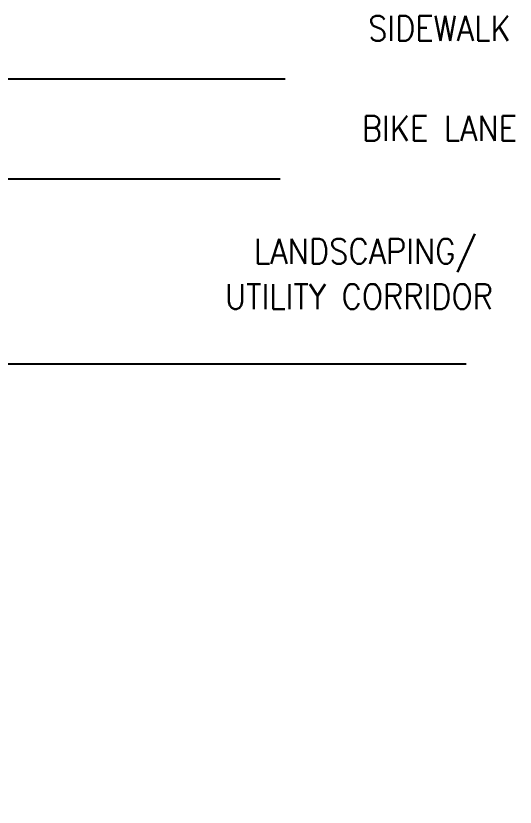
# Model space of a CAD drawing. Header units: feet. Extents: x 50754 to 76410, y 49660 to 67674.
# Drawn here: x 70395 to 70821, y 53014 to 53689 of the extents above; entities that cross this region are included whole.
import ezdxf
from ezdxf.enums import TextEntityAlignment as Align

# ---------------------------------------------------------------- set-up
doc = ezdxf.new("R2010")
doc.units = ezdxf.units.FT
doc.linetypes.add('Amconstr', pattern=[9999, 9999, 0])
for name, color, linetype in [('1_DIM', 1, 'Continuous'), ('1_TEXT', 3, 'Continuous'), ('CKS_PROPERTY LINE', 5, 'Continuous'), ('MS GATE', 1, 'Continuous')]:
    doc.layers.add(name, color=color, linetype=linetype)
doc.styles.add('romans1', font='ROMANS.SHX', dxfattribs={"width": 0.9})

# ---------------------------------------------------------------- blocks, each defined once
blk = doc.blocks.new('admin enlclave road')
at = {"layer": '1_DIM', "color": 253}
blk.add_lwpolyline([(44847.422, -5388.544), (44865.899, -5386.004)], dxfattribs=at)
at = {"layer": 'CKS_PROPERTY LINE', "color": 253, "lineweight": -3}
for points in [[(44506.418, -5454.709, -0.129228), (44596.572, -5417.268), (44861.534, -5380.851)], [(44506.6, -5456.758, -0.129377), (44596.844, -5419.249), (44861.712, -5382.845)], [(44506.938, -5460.551, -0.129654), (44597.348, -5422.915), (44862.04, -5386.535)]]:
    blk.add_lwpolyline(points, format="xyb", dxfattribs=at)
at = {"layer": '1_TEXT', "color": 253, "style": 'romans1', "width": 0.9}
for s, p in [('SIDEWALK', (44864.457, -5379.432)), ('BIKE LANE', (44864.729, -5381.413)), ('LANDSCAPING/', (44863.599, -5384.085)), ('UTILITY CORRIDOR', (44863.591, -5384.964))]:
    blk.add_text(s, height=0.5, rotation=7.8258, dxfattribs=at).set_placement(p, align=Align.MIDDLE)

msp = doc.modelspace()

# ---------------------------------------------------------------- block references
at = {"layer": 'MS GATE', "linetype": 'Amconstr', "lineweight": 25, "xscale": 42.66674600251998, "yscale": 42.66674600251998, "zscale": 42.66674600251998, "rotation": 352.174150691152}
msp.add_blockref('admin enlclave road', (-1794383.54152, 541708.42207), dxfattribs=at)

doc.saveas('drawing.dxf')
